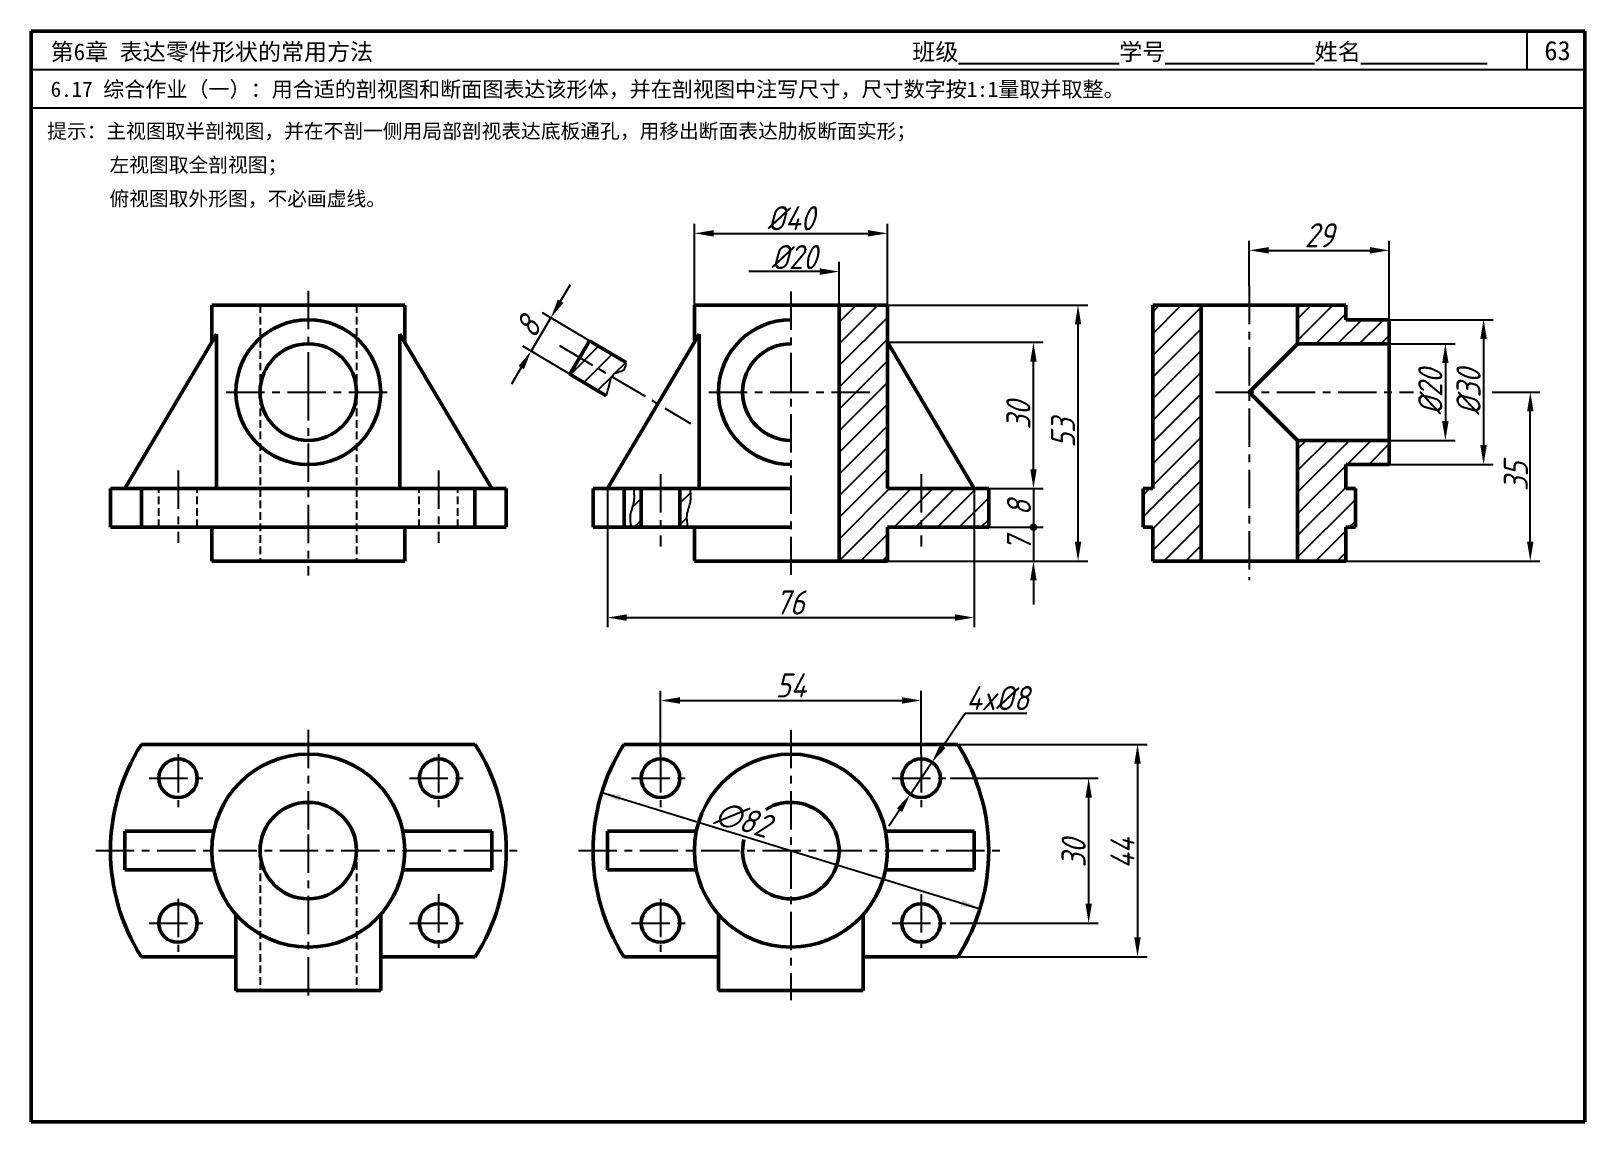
# Model space of a CAD drawing. Header units: millimetres. Extents: x 0 to 322, y 0 to 226.
import ezdxf

# ---------------------------------------------------------------- set-up
doc = ezdxf.new("R2010")
doc.units = ezdxf.units.MM
doc.header["$LTSCALE"] = 0.25
doc.linetypes.add('CENTER', pattern=[50.8, 31.75, -6.35, 6.35, -6.35])
doc.linetypes.add('HIDDEN', pattern=[9.525, 6.35, -3.175])
for name, color, linetype in [('点画线层', 7, 'CENTER'), ('答案', 1, 'Continuous'), ('细实线层', 7, 'Continuous'), ('虚线层', 7, 'HIDDEN')]:
    doc.layers.add(name, color=color, linetype=linetype)
doc.layers.add('粗实线层', color=7, linetype='Continuous', lineweight=50)
doc.styles.get("Standard").update_dxf_attribs({"font": 'gbeitc.shx', "height": 5, "bigfont": 'gbcbig.shx'})
doc.styles.add('宋体', font='SimSun.ttf', dxfattribs={"height": 3.5})
doc.dimstyles.new('ISO-25', dxfattribs={"dimtxt": 5, "dimasz": 4, "dimexe": 2, "dimexo": 0, "dimtad": 1, "dimtoh": 1, "dimdsep": 46, "dimtxsty": 'Standard', "dimcen": 0, "dimclrd": 256, "dimclre": 256, "dimclrt": 256, "dimadec": 0, "dimazin": 0, "dimtfac": 1, "dimtmove": 0, "dimatfit": 2, "dimfxl": 0, "dimlwd": -1, "dimlwe": -1, "dimarcsym": 0})
pattern_1 = [(45, (0.3053, -23.932), (-2.245064, 2.245064), [])]

# ---------------------------------------------------------------- blocks, each defined once
blk = doc.blocks.new('*D27')
at = {"layer": 'Defpoints', "color": 0, "transparency": 16777216}
for p in [(184.45, 87.31), (130.45, 76.21), (184.45, 76.21)]:
    blk.add_point(p, dxfattribs=at)
at = {"layer": '答案', "transparency": 16777216}
for p, q in [((130.45, 76.21), (130.45, 89.31)), ((134.45, 87.31), (180.45, 87.31)), ((184.45, 76.21), (184.45, 89.31))]:
    blk.add_line(p, q, dxfattribs=at)
for points in [[(134.45, 87.98), (134.45, 86.65), (130.45, 87.31)], [(180.45, 87.98), (180.45, 86.65), (184.45, 87.31)]]:
    blk.add_solid(points, dxfattribs=at)
at = {"layer": '答案', "transparency": 16777216, "insert": (157.45, 90.44), "char_height": 5, "attachment_point": 5}
blk.add_mtext('54', dxfattribs=at)
blk = doc.blocks.new('*D28')
at = {"layer": 'Defpoints', "color": 0, "transparency": 16777216}
for p in [(186.69, 74.52), (182.21, 67.9)]:
    blk.add_point(p, dxfattribs=at)
at = {"layer": '答案', "transparency": 16777216}
for p, q in [((188.94, 77.83), (193.57, 84.67)), ((193.57, 84.67), (206.38, 84.67)), ((182.21, 67.9), (186.69, 74.52)), ((179.96, 64.58), (177.72, 61.27))]:
    blk.add_line(p, q, dxfattribs=at)
for points in [[(188.38, 78.21), (189.49, 77.46), (186.69, 74.52)], [(179.41, 64.96), (180.51, 64.21), (182.21, 67.9)]]:
    blk.add_solid(points, dxfattribs=at)
at = {"layer": '答案', "transparency": 16777216, "insert": (200.29, 87.8), "char_height": 5, "attachment_point": 5}
blk.add_mtext('4x%%C8', dxfattribs=at)
blk = doc.blocks.new('*D29')
at = {"layer": 'Defpoints', "color": 0, "transparency": 16777216}
for p in [(190.45, 71.21), (190.45, 41.21), (219.16, 41.21)]:
    blk.add_point(p, dxfattribs=at)
at = {"layer": '答案', "transparency": 16777216}
for p, q in [((190.45, 71.21), (221.16, 71.21)), ((219.16, 67.21), (219.16, 45.21)), ((190.45, 41.21), (221.16, 41.21))]:
    blk.add_line(p, q, dxfattribs=at)
for points in [[(218.5, 67.21), (219.83, 67.21), (219.16, 71.21)], [(218.5, 45.21), (219.83, 45.21), (219.16, 41.21)]]:
    blk.add_solid(points, dxfattribs=at)
at = {"layer": '答案', "transparency": 16777216, "insert": (216.04, 55.64), "char_height": 5, "attachment_point": 5, "rotation": 90}
blk.add_mtext('30', dxfattribs=at)
blk = doc.blocks.new('*D30')
at = {"layer": 'Defpoints', "color": 0, "transparency": 16777216}
for p in [(192.05, 78.21), (192.05, 34.21), (229.28, 34.21)]:
    blk.add_point(p, dxfattribs=at)
at = {"layer": '答案', "transparency": 16777216}
for p, q in [((192.05, 78.21), (231.28, 78.21)), ((229.28, 74.21), (229.28, 38.21)), ((192.05, 34.21), (231.28, 34.21))]:
    blk.add_line(p, q, dxfattribs=at)
for points in [[(228.62, 74.21), (229.95, 74.21), (229.28, 78.21)], [(228.62, 38.21), (229.95, 38.21), (229.28, 34.21)]]:
    blk.add_solid(points, dxfattribs=at)
at = {"layer": '答案', "transparency": 16777216, "insert": (226.16, 55.64), "char_height": 5, "attachment_point": 5, "rotation": 90}
blk.add_mtext('44', dxfattribs=at)
blk = doc.blocks.new('*D31')
at = {"layer": 'Defpoints', "color": 0, "transparency": 16777216}
for p in [(177.45, 184.09), (137.45, 169.21), (177.45, 169.21)]:
    blk.add_point(p, dxfattribs=at)
at = {"layer": '答案', "transparency": 16777216}
for p, q in [((137.45, 169.21), (137.45, 186.09)), ((141.45, 184.09), (173.45, 184.09)), ((177.45, 169.21), (177.45, 186.09))]:
    blk.add_line(p, q, dxfattribs=at)
for points in [[(141.45, 184.76), (141.45, 183.43), (137.45, 184.09)], [(173.45, 184.76), (173.45, 183.43), (177.45, 184.09)]]:
    blk.add_solid(points, dxfattribs=at)
at = {"layer": '答案', "transparency": 16777216, "insert": (157.45, 187.22), "char_height": 5, "attachment_point": 5}
blk.add_mtext('%%c40', dxfattribs=at)
blk = doc.blocks.new('*D32')
at = {"layer": 'Defpoints', "color": 0, "transparency": 16777216}
for p in [(177.45, 161.52), (207.72, 161.52), (198.45, 131.21)]:
    blk.add_point(p, dxfattribs=at)
at = {"layer": '答案', "transparency": 16777216}
for p, q in [((177.45, 161.52), (209.72, 161.52)), ((207.72, 135.21), (207.72, 157.52)), ((198.45, 131.21), (209.72, 131.21))]:
    blk.add_line(p, q, dxfattribs=at)
for points in [[(207.06, 157.52), (208.39, 157.52), (207.72, 161.52)], [(207.06, 135.21), (208.39, 135.21), (207.72, 131.21)]]:
    blk.add_solid(points, dxfattribs=at)
at = {"layer": '答案', "transparency": 16777216, "insert": (204.6, 146.37), "char_height": 5, "attachment_point": 5, "rotation": 90}
blk.add_mtext('30', dxfattribs=at)
blk = doc.blocks.new('*D33')
at = {"layer": 'Defpoints', "color": 0, "transparency": 16777216}
for p in [(177.45, 169.21), (216.96, 169.21), (176.37, 116.21)]:
    blk.add_point(p, dxfattribs=at)
at = {"layer": '答案', "transparency": 16777216}
for p, q in [((177.45, 169.21), (218.96, 169.21)), ((216.96, 120.21), (216.96, 165.21)), ((176.37, 116.21), (218.96, 116.21))]:
    blk.add_line(p, q, dxfattribs=at)
for points in [[(216.3, 165.21), (217.63, 165.21), (216.96, 169.21)], [(216.3, 120.21), (217.63, 120.21), (216.96, 116.21)]]:
    blk.add_solid(points, dxfattribs=at)
at = {"layer": '答案', "transparency": 16777216, "insert": (213.84, 142.71), "char_height": 5, "attachment_point": 5, "rotation": 90}
blk.add_mtext('53', dxfattribs=at)
blk = doc.blocks.new('*D34')
at = {"layer": 'Defpoints', "color": 0, "transparency": 16777216}
for p in [(281.45, 180.57), (252.45, 173.21), (281.45, 166.21)]:
    blk.add_point(p, dxfattribs=at)
at = {"layer": '答案', "transparency": 16777216}
for p, q in [((252.45, 173.21), (252.45, 182.57)), ((256.45, 180.57), (277.45, 180.57)), ((281.45, 166.21), (281.45, 182.57))]:
    blk.add_line(p, q, dxfattribs=at)
for points in [[(256.45, 181.24), (256.45, 179.91), (252.45, 180.57)], [(277.45, 181.24), (277.45, 179.91), (281.45, 180.57)]]:
    blk.add_solid(points, dxfattribs=at)
at = {"layer": '答案', "transparency": 16777216, "insert": (266.95, 183.7), "char_height": 5, "attachment_point": 5}
blk.add_mtext('29', dxfattribs=at)
blk = doc.blocks.new('*D35')
at = {"layer": 'Defpoints', "color": 0, "transparency": 16777216}
for p in [(281.45, 161.21), (281.45, 141.21), (293.08, 141.21)]:
    blk.add_point(p, dxfattribs=at)
at = {"layer": '答案', "transparency": 16777216}
for p, q in [((281.45, 161.21), (295.08, 161.21)), ((293.08, 157.21), (293.08, 145.21)), ((281.45, 141.21), (295.08, 141.21))]:
    blk.add_line(p, q, dxfattribs=at)
for points in [[(292.41, 157.21), (293.75, 157.21), (293.08, 161.21)], [(292.41, 145.21), (293.75, 145.21), (293.08, 141.21)]]:
    blk.add_solid(points, dxfattribs=at)
at = {"layer": '答案', "transparency": 16777216, "insert": (289.96, 151.21), "char_height": 5, "attachment_point": 5, "rotation": 90}
blk.add_mtext('%%c20', dxfattribs=at)
blk = doc.blocks.new('*D36')
at = {"layer": 'Defpoints', "color": 0, "transparency": 16777216}
for p in [(281.45, 166.21), (281.45, 136.21), (301, 136.21)]:
    blk.add_point(p, dxfattribs=at)
at = {"layer": '答案', "transparency": 16777216}
for p, q in [((281.45, 166.21), (303, 166.21)), ((301, 162.21), (301, 140.21)), ((281.45, 136.21), (303, 136.21))]:
    blk.add_line(p, q, dxfattribs=at)
for points in [[(300.33, 162.21), (301.67, 162.21), (301, 166.21)], [(300.33, 140.21), (301.67, 140.21), (301, 136.21)]]:
    blk.add_solid(points, dxfattribs=at)
at = {"layer": '答案', "transparency": 16777216, "insert": (297.88, 151.21), "char_height": 5, "attachment_point": 5, "rotation": 90}
blk.add_mtext('%%c30', dxfattribs=at)
blk = doc.blocks.new('*D37')
at = {"layer": 'Defpoints', "color": 0, "transparency": 16777216}
for p in [(119.45, 131.21), (195.45, 131.21), (195.45, 104.49)]:
    blk.add_point(p, dxfattribs=at)
at = {"layer": '答案', "transparency": 16777216}
for p, q in [((119.45, 131.21), (119.45, 102.49)), ((195.45, 131.21), (195.45, 102.49)), ((123.45, 104.49), (191.45, 104.49))]:
    blk.add_line(p, q, dxfattribs=at)
for points in [[(123.45, 105.16), (123.45, 103.82), (119.45, 104.49)], [(191.45, 105.16), (191.45, 103.82), (195.45, 104.49)]]:
    blk.add_solid(points, dxfattribs=at)
at = {"layer": '答案', "transparency": 16777216, "insert": (157.26, 107.61), "char_height": 5, "attachment_point": 5}
blk.add_mtext('76', dxfattribs=at)
blk = doc.blocks.new('*D38')
at = {"layer": 'Defpoints', "color": 0, "transparency": 16777216}
for p in [(107.7, 166.59), (115.72, 161.83), (111.63, 154.95)]:
    blk.add_point(p, dxfattribs=at)
at = {"layer": '答案', "transparency": 16777216}
for p, q in [((109.74, 170.03), (111.78, 173.47)), ((115.72, 161.83), (105.98, 167.61)), ((103.61, 159.71), (107.7, 166.59)), ((111.63, 154.95), (101.89, 160.73)), ((101.57, 156.27), (99.53, 152.83))]:
    blk.add_line(p, q, dxfattribs=at)
for points in [[(109.16, 170.37), (110.31, 169.69), (107.7, 166.59)], [(101, 156.61), (102.14, 155.93), (103.61, 159.71)]]:
    blk.add_solid(points, dxfattribs=at)
at = {"layer": '答案', "transparency": 16777216, "insert": (102.97, 164.74), "char_height": 5, "attachment_point": 5, "rotation": 59.3003}
blk.add_mtext('8', dxfattribs=at)

msp = doc.modelspace()

# ---------------------------------------------------------------- hatches: boundary and pattern name
at = {"layer": '答案'}
h = msp.add_hatch(color=256, dxfattribs=at)
edge = h.paths.add_edge_path()
edge.add_arc((207.723, 123.208), 0.58, 0, 360)
at = {"layer": '细实线层'}
h = msp.add_hatch(dxfattribs=at)
h.set_pattern_fill('ANSI31', color=256, style=0)
h.set_pattern_definition(pattern_1)
h.paths.add_polyline_path([(177.449, 169.208), (167.449, 169.208), (167.449, 116.208), (177.449, 116.208), (177.449, 123.208), (184.449, 123.208), (184.449, 131.208), (177.449, 131.208)])
h.paths.add_polyline_path([(198.449, 131.208), (184.449, 131.208), (184.449, 123.208), (198.449, 123.208)])
h = msp.add_hatch(dxfattribs=at)
h.set_pattern_fill('ANSI31', color=256, style=0)
h.set_pattern_definition(pattern_1)
h.paths.add_polyline_path([(242.449, 169.208), (232.449, 169.208), (232.449, 131.208), (230.449, 131.208), (230.449, 123.208), (232.449, 123.208), (232.449, 116.208), (242.449, 116.208)])
h.paths.add_polyline_path([(281.449, 161.208), (281.449, 166.208), (272.449, 166.208), (272.449, 169.208), (262.449, 169.208), (262.449, 161.208)])
h.paths.add_polyline_path([(262.449, 116.208), (272.449, 116.208), (272.449, 123.208), (274.449, 123.208), (274.449, 131.208), (272.449, 131.208), (272.449, 136.208), (281.449, 136.208), (281.449, 141.208), (262.449, 141.208)])
h = msp.add_hatch(dxfattribs=at)
h.set_pattern_fill('ANSI31', color=256, style=0)
h.set_pattern_definition(pattern_1)
edge = h.paths.add_edge_path()
edge.add_line((113.674, 158.387), (111.632, 154.948))
edge.add_line((111.632, 154.948), (119.206, 150.451))
edge.add_spline(control_points=[(119.206, 150.451), (119.434, 151.227), (119.805, 152.492), (120.097, 153.973), (120.35, 154.423)], knot_values=[0, 0, 0, 0, 2.4963051, 4.0708076, 4.0708076, 4.0708076, 4.0708076], degree=3, periodic=0)
edge.add_line((120.35, 154.423), (113.674, 158.387))
edge = h.paths.add_edge_path()
edge.add_line((115.716, 161.827), (113.674, 158.387))
edge.add_line((113.674, 158.387), (120.35, 154.423))
edge.add_spline(control_points=[(120.35, 154.423), (120.461, 154.62), (121.095, 155.421), (123.182, 155.449), (123.262, 156.847), (123.29, 157.33)], knot_values=[4.0708076, 4.0708076, 4.0708076, 4.0708076, 4.760397, 7.2537647, 8.5690866, 8.5690866, 8.5690866, 8.5690866], degree=3, periodic=0)
edge.add_line((123.29, 157.33), (115.716, 161.827))
h = msp.add_hatch(dxfattribs=at)
h.set_pattern_fill('ANSI31', color=256, style=0)
h.set_pattern_definition(pattern_1)
edge = h.paths.add_edge_path()
edge.add_line((126.449, 131.208), (124.92, 131.208))
edge.add_spline(control_points=[(124.92, 131.208), (125.013, 130.235), (125.189, 128.376), (123.964, 125.828), (124.277, 124.078), (124.433, 123.208)], knot_values=[0, 0, 0, 0, 2.886739, 5.5094339, 8.0976566, 8.0976566, 8.0976566, 8.0976566], degree=3, periodic=0)
edge.add_line((124.433, 123.208), (126.449, 123.208))
edge.add_line((126.449, 123.208), (126.449, 131.208))
edge = h.paths.add_edge_path()
edge.add_spline(control_points=[(136.129, 123.208), (135.974, 124.078), (135.661, 125.828), (136.885, 128.376), (136.709, 130.235), (136.617, 131.208)], knot_values=[0, 0, 0, 0, 2.5882226, 5.2109176, 8.0976566, 8.0976566, 8.0976566, 8.0976566], degree=3, periodic=0)
edge.add_line((136.617, 131.208), (134.449, 131.208))
edge.add_line((134.449, 131.208), (134.449, 123.208))
edge.add_line((134.449, 123.208), (136.129, 123.208))

# ---------------------------------------------------------------- linework, layer by layer
at = {"lineweight": 50}
for p, q in [((322, 226), (0, 226)), ((0, 226), (0, 0)), ((322, 0), (322, 226)), ((0, 0), (322, 0))]:
    msp.add_line(p, q, dxfattribs=at)
for p, q in [((310, 218), (310, 226)), ((322, 218), (0, 218)), ((322, 210), (0, 210))]:
    msp.add_line(p, q)
at = {"layer": '点画线层'}
for p, q in [((57.449, 172.208), (57.449, 151.208)), ((157.449, 172.049), (157.449, 113.268)), ((252.449, 173.208), (252.449, 112.208)), ((109.496, 160.868), (136.683, 144.726)), ((57.449, 153.249), (57.449, 113.208)), ((40.449, 151.208), (74.449, 151.208)), ((140.449, 151.208), (174.449, 151.208)), ((245.449, 151.208), (286.481, 151.208)), ((30.449, 134.942), (30.449, 119.942)), ((84.449, 134.942), (84.449, 119.942)), ((130.449, 134.208), (130.449, 119.208)), ((184.449, 134.208), (184.449, 119.208)), ((57.449, 81.208), (57.449, 59.542)), ((157.449, 81.208), (157.449, 56.208)), ((30.449, 76.208), (30.449, 65.208)), ((84.449, 76.208), (84.449, 65.208)), ((130.449, 76.208), (130.449, 65.208)), ((184.449, 76.208), (184.449, 65.208)), ((24.449, 71.208), (36.449, 71.208)), ((78.449, 71.208), (90.449, 71.208)), ((124.449, 71.208), (136.449, 71.208)), ((178.449, 71.208), (190.449, 71.208)), ((57.449, 59.542), (57.449, 25.208)), ((13.449, 56.208), (101.449, 56.208)), ((113.449, 56.208), (201.449, 56.208)), ((157.449, 56.208), (157.449, 25.208)), ((30.449, 46.208), (30.449, 35.208)), ((84.449, 47.208), (84.449, 35.208)), ((130.449, 46.208), (130.449, 35.208)), ((184.449, 47.208), (184.449, 35.208)), ((24.449, 41.208), (36.449, 41.208)), ((78.449, 41.208), (90.449, 41.208)), ((124.449, 41.208), (136.449, 41.208)), ((178.449, 41.208), (190.449, 41.208))]:
    msp.add_line(p, q, dxfattribs=at)
at = {"layer": '答案'}
for p, q in [((167.449, 169.208), (167.449, 178.174)), ((163.449, 176.174), (148.765, 176.174)), ((302.761, 151.208), (312.681, 151.208)), ((310.681, 120.208), (310.681, 147.208)), ((198.449, 131.208), (209.723, 131.208)), ((207.723, 131.208), (207.723, 123.208)), ((198.449, 123.208), (209.723, 123.208)), ((198.449, 123.208), (209.723, 123.208)), ((207.723, 123.208), (207.723, 116.208)), ((177.449, 116.208), (209.723, 116.208)), ((272.449, 116.208), (312.681, 116.208)), ((207.723, 112.208), (207.723, 107.208)), ((118.255, 68.241), (196.644, 44.175))]:
    msp.add_line(p, q, dxfattribs=at)
msp.add_circle((207.723, 123.208), 0.58, dxfattribs=at)
for points in [[(163.449, 176.841), (163.449, 175.508), (167.449, 176.174)], [(310.014, 147.208), (311.348, 147.208), (310.681, 151.208)], [(310.014, 120.208), (311.348, 120.208), (310.681, 116.208)], [(207.057, 112.208), (208.39, 112.208), (207.723, 116.208)], [(122.274, 67.704), (121.883, 66.43), (118.255, 68.241)], [(193.016, 45.987), (192.625, 44.712), (196.644, 44.175)]]:
    msp.add_solid(points, dxfattribs=at)
at = {"layer": '粗实线层'}
for p, q in [((37.449, 169.208), (77.449, 169.208)), ((37.449, 169.208), (37.449, 161.524)), ((77.449, 169.208), (77.449, 161.524)), ((137.449, 169.208), (177.449, 169.208)), ((137.449, 169.208), (137.449, 161.524)), ((167.449, 169.208), (167.449, 116.208)), ((177.449, 169.208), (177.449, 131.208)), ((232.449, 169.208), (272.449, 169.208)), ((232.449, 169.208), (232.449, 131.208)), ((242.449, 169.208), (242.449, 116.208)), ((262.449, 169.208), (262.449, 161.208)), ((272.449, 169.208), (272.449, 166.208)), ((272.449, 166.208), (281.449, 166.208)), ((281.449, 166.208), (281.449, 136.208)), ((19.449, 131.208), (38.449, 163.208)), ((38.449, 131.208), (38.449, 163.208)), ((95.449, 131.208), (76.449, 163.208)), ((76.449, 163.208), (76.449, 131.208)), ((111.632, 154.948), (115.716, 161.827)), ((115.716, 161.827), (123.29, 157.33)), ((119.449, 131.208), (138.449, 163.208)), ((138.449, 131.208), (138.449, 163.208)), ((195.449, 131.208), (177.449, 161.524)), ((262.449, 161.208), (252.449, 151.208)), ((262.449, 161.208), (281.449, 161.208)), ((111.632, 154.948), (119.206, 150.451)), ((252.449, 151.208), (262.449, 141.208)), ((262.449, 141.208), (281.449, 141.208)), ((262.449, 141.208), (262.449, 116.208)), ((272.449, 136.208), (281.449, 136.208)), ((272.449, 136.208), (272.449, 131.208)), ((16.449, 131.208), (98.449, 131.208)), ((16.449, 123.208), (16.449, 131.208)), ((22.88, 130.962), (22.88, 123.176)), ((91.925, 130.962), (91.925, 123.399)), ((98.449, 131.208), (98.449, 123.208)), ((116.449, 131.208), (157.449, 131.208)), ((116.449, 123.208), (116.449, 131.208)), ((122.88, 131.208), (122.88, 123.208)), ((126.449, 123.208), (126.449, 131.208)), ((134.449, 123.208), (134.449, 131.208)), ((177.449, 131.208), (198.449, 131.208)), ((198.449, 131.208), (198.449, 123.208)), ((230.449, 123.208), (230.449, 131.208)), ((232.449, 131.208), (230.449, 131.208)), ((272.449, 131.208), (274.449, 131.208)), ((274.449, 123.208), (274.449, 131.208)), ((98.449, 123.208), (16.449, 123.208)), ((37.449, 123.208), (37.449, 116.208)), ((77.449, 116.208), (77.449, 123.208)), ((157.449, 123.208), (116.449, 123.208)), ((137.449, 123.208), (137.449, 116.208)), ((198.449, 123.208), (177.449, 123.208)), ((177.449, 116.208), (177.449, 123.208)), ((232.449, 123.208), (230.449, 123.208)), ((232.449, 123.208), (232.449, 116.208)), ((272.449, 116.208), (272.449, 123.208)), ((272.449, 123.208), (274.449, 123.208)), ((37.449, 116.208), (77.449, 116.208)), ((137.449, 116.208), (177.449, 116.208)), ((137.449, 116.208), (177.449, 116.208)), ((232.449, 116.208), (272.449, 116.208)), ((22.852, 78.208), (92.047, 78.208)), ((122.852, 78.208), (192.047, 78.208)), ((37.854, 60.208), (19.449, 60.208)), ((19.449, 52.208), (19.449, 60.208)), ((77.045, 60.208), (95.449, 60.208)), ((95.449, 52.208), (95.449, 60.208)), ((119.449, 52.208), (119.449, 60.208)), ((137.854, 60.208), (119.449, 60.208)), ((177.045, 60.208), (195.449, 60.208)), ((195.449, 52.208), (195.449, 60.208)), ((37.854, 52.208), (19.449, 52.208)), ((77.045, 52.208), (95.449, 52.208)), ((137.854, 52.208), (119.449, 52.208)), ((177.045, 52.208), (195.449, 52.208)), ((42.449, 27.208), (42.449, 42.979)), ((72.449, 27.208), (72.449, 42.979)), ((142.449, 27.208), (142.449, 42.979)), ((172.449, 27.208), (172.449, 42.979)), ((22.852, 34.208), (42.449, 34.208)), ((72.449, 34.208), (92.047, 34.208)), ((122.852, 34.208), (142.449, 34.208)), ((172.449, 34.208), (192.047, 34.208)), ((42.449, 27.208), (72.449, 27.208)), ((142.449, 27.208), (172.449, 27.208))]:
    msp.add_line(p, q, dxfattribs=at)
for centre, radius in [((57.449, 151.208), 15), ((57.449, 151.208), 10), ((30.449, 71.208), 4), ((57.449, 56.208), 20), ((84.449, 71.208), 4), ((130.449, 71.208), 4), ((157.449, 56.208), 20), ((184.449, 71.208), 4), ((57.449, 56.208), 10), ((30.449, 41.208), 4), ((84.449, 41.208), 4), ((130.449, 41.208), 4), ((184.449, 41.208), 4)]:
    msp.add_circle(centre, radius, dxfattribs=at)
for centre, radius, start, end in [((157.449, 151.208), 15, 90, 270), ((157.449, 151.208), 10, 90, 270), ((57.449, 56.208), 41, 147.54851, 212.45149), ((57.449, 56.208), 41, 327.54851, 32.45149), ((157.449, 56.208), 41, 147.54851, 212.45149), ((157.449, 56.208), 41, 327.54851, 32.45149), ((157.449, 56.208), 10, 166.58391, 121.40136)]:
    msp.add_arc(centre, radius, start, end, dxfattribs=at)
at = {"layer": '细实线层'}
for points in [[(119.206, 150.451), (119.859, 152.86), (120.775, 154.931), (123.006, 156.045), (123.29, 157.33)], [(124.433, 123.208), (124.238, 125.789), (124.92, 128.321), (124.92, 131.208)], [(136.129, 123.208), (135.934, 125.789), (136.617, 128.321), (136.617, 131.208)]]:
    msp.add_spline(points, degree=3, dxfattribs=at)
at = {"layer": '虚线层'}
for p, q in [((47.449, 169.208), (47.449, 116.208)), ((67.449, 169.208), (67.449, 116.208)), ((26.449, 123.208), (26.449, 131.208)), ((34.449, 123.208), (34.449, 131.208)), ((80.449, 123.208), (80.449, 131.208)), ((88.449, 123.208), (88.449, 131.208)), ((47.449, 56.208), (47.449, 27.208)), ((67.449, 56.208), (67.449, 27.208))]:
    msp.add_line(p, q, dxfattribs=at)

# ---------------------------------------------------------------- texts
at = {"style": '宋体'}
for s, height, p in [('第6章 表达零件形状的常用方法', 3.5, (4.054, 219.963)), ('班级%%U              %%U学号%%U             %%U姓名%%U           ', 3.5, (182.613, 219.963)), ('63', 4, (313.595, 219.963)), ('6.17 综合作业（一）：用合适的剖视图和断面图表达该形体，并在剖视图中注写尺寸，尺寸数字按1:1量取并取整。', 3.2, (4.054, 212.356)), ('提示：主视图取半剖视图，并在不剖一侧用局部剖视表达底板通孔，用移出断面表达肋板断面实形；', 3, (3.334, 203.787)), ('左视图取全剖视图；', 3, (16.253, 196.787)), ('俯视图取外形图，不必画虚线。', 3, (16.253, 189.787))]:
    msp.add_text(s, height=height, dxfattribs=at).set_placement(p)
at = {"layer": '答案', "insert": (158.107, 179.174), "char_height": 5, "attachment_point": 5}
msp.add_mtext('\\A1;%%c20', dxfattribs=at)
at = {"layer": '答案', "char_height": 5, "attachment_point": 5}
for s, insert, rotation in [('\\A1;35', (307.681, 133.708), 90), ('\\A1;8', (204.723, 127.208), 90), ('\\A1;7', (204.723, 119.708), 90), ('\\A1;∅82', (147.502, 62.634), 342.93352)]:
    msp.add_mtext(s, dxfattribs=dict(at, insert=insert, rotation=rotation))

# ---------------------------------------------------------------- dimensions: what is measured, and where the dimension line sits
at = {"layer": '答案'}
dim = msp.add_linear_dim(base=(177.449, 184.093), p1=(137.449, 169.208), p2=(177.449, 169.208), text='%%c40', dimstyle='ISO-25', dxfattribs=at)
dim.commit()
dim.dimension.update_dxf_attribs({"geometry": '*D31', "text_midpoint": (157.449, 187.218)})
for base, p1, p2, picture, middle in [((281.449, 180.573), (252.449, 173.208), (281.449, 166.208), '*D34', (266.949, 183.698)), ((184.449, 87.313), (130.449, 76.208), (184.449, 76.208), '*D27', (157.449, 90.438))]:
    dim = msp.add_linear_dim(base=base, p1=p1, p2=p2, dimstyle='ISO-25', dxfattribs=at)
    dim.commit()
    dim.dimension.update_dxf_attribs({"geometry": picture, "text_midpoint": middle})
for base, p1, p2, angle, picture, middle, dimtype in [((107.696, 166.589), (111.632, 154.948), (115.716, 161.827), 59.30028, '*D38', (105.654, 163.149), 161), ((229.283, 34.208), (192.047, 78.208), (192.047, 34.208), 90, '*D30', (229.283, 55.64), 160), ((219.163, 41.208), (190.449, 71.208), (190.449, 41.208), 90, '*D29', (219.163, 55.64), 160)]:
    dim = msp.add_linear_dim(base=base, p1=p1, p2=p2, angle=angle, dimstyle='ISO-25', dxfattribs=at)
    dim.commit()
    dim.dimension.update_dxf_attribs({"geometry": picture, "text_midpoint": middle, "dimtype": dimtype})
dim = msp.add_linear_dim(base=(216.963, 169.208), p1=(176.366, 116.208), p2=(177.449, 169.208), angle=90, dimstyle='ISO-25', dxfattribs=at)
dim.commit()
dim.dimension.update_dxf_attribs({"geometry": '*D33', "text_midpoint": (213.838, 142.708)})
for base, p1, p2, text, picture, middle in [((301.001, 136.208), (281.449, 166.208), (281.449, 136.208), '%%c30', '*D36', (297.876, 151.208)), ((207.723, 161.524), (198.449, 131.208), (177.449, 161.524), '30', '*D32', (204.598, 146.366)), ((293.081, 141.208), (281.449, 161.208), (281.449, 141.208), '%%c20', '*D35', (289.956, 151.208))]:
    dim = msp.add_linear_dim(base=base, p1=p1, p2=p2, angle=90, text=text, dimstyle='ISO-25', dxfattribs=at)
    dim.commit()
    dim.dimension.update_dxf_attribs({"geometry": picture, "text_midpoint": middle})
dim = msp.add_linear_dim(base=(195.449, 104.489), p1=(119.449, 131.208), p2=(195.449, 131.208), dimstyle='ISO-25', dxfattribs=at)
dim.commit()
dim.dimension.update_dxf_attribs({"geometry": '*D37', "text_midpoint": (157.261, 104.489), "dimtype": 160})
dim = msp.add_diameter_dim_2p(p1=(182.206, 67.896), p2=(186.693, 74.52), text='4x%%C8', dimstyle='ISO-25', dxfattribs=at)
dim.commit()
dim.dimension.update_dxf_attribs({"geometry": '*D28', "text_midpoint": (200.289, 84.674), "dimtype": 163})

doc.saveas('drawing.dxf')
